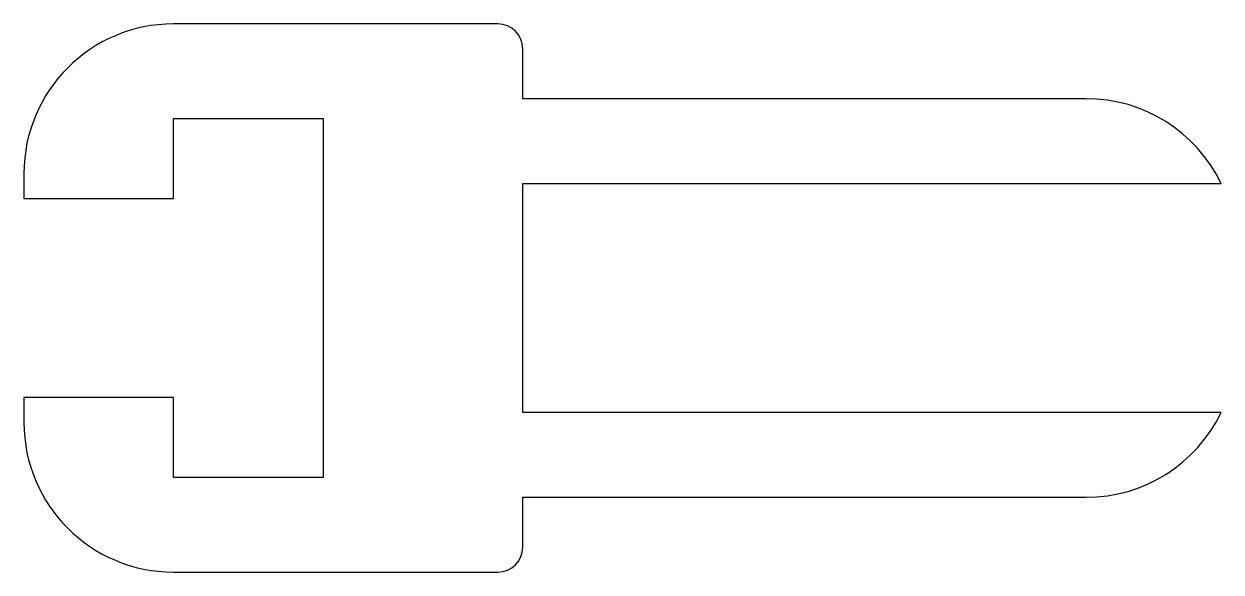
# Model space of a CAD drawing. Extents: x 274 to 298, y 724.9 to 735.9.
import ezdxf

# ---------------------------------------------------------------- set-up
doc = ezdxf.new("R2010")
doc.units = 0
doc.layers.add('ANA', color=220, linetype='CONTINUOUS')

msp = doc.modelspace()

# ---------------------------------------------------------------- linework, layer by layer
at = {"layer": 'ANA', "color": 0}
for p, q in [((283.474, 735.853), (276.974, 735.853)), ((283.974, 734.353), (283.974, 735.353)), ((295.27, 734.353), (283.974, 734.353)), ((276.974, 732.353), (276.974, 733.953)), ((276.974, 733.953), (279.974, 733.953)), ((279.974, 733.953), (279.974, 726.753)), ((273.974, 732.853), (273.974, 732.353)), ((283.974, 732.653), (297.974, 732.653)), ((283.974, 728.053), (283.974, 732.653)), ((273.974, 732.353), (276.974, 732.353)), ((276.974, 728.353), (273.974, 728.353)), ((273.974, 728.353), (273.974, 727.853)), ((276.974, 726.753), (276.974, 728.353)), ((297.974, 728.053), (283.974, 728.053)), ((279.974, 726.753), (276.974, 726.753)), ((283.974, 726.353), (295.27, 726.353)), ((283.974, 725.353), (283.974, 726.353)), ((276.974, 724.853), (283.474, 724.853))]:
    msp.add_line(p, q, dxfattribs=at)
for centre, radius, start, end in [((276.974, 732.853), 3, 90, 180), ((283.474, 735.353), 0.5, 0, 90), ((295.27, 731.353), 3, 25.6793, 90), ((295.27, 729.353), 3, 270, 334.3207), ((276.974, 727.853), 3, 180, 270), ((283.474, 725.353), 0.5, 270, 0)]:
    msp.add_arc(centre, radius, start, end, dxfattribs=at)

doc.saveas('drawing.dxf')
